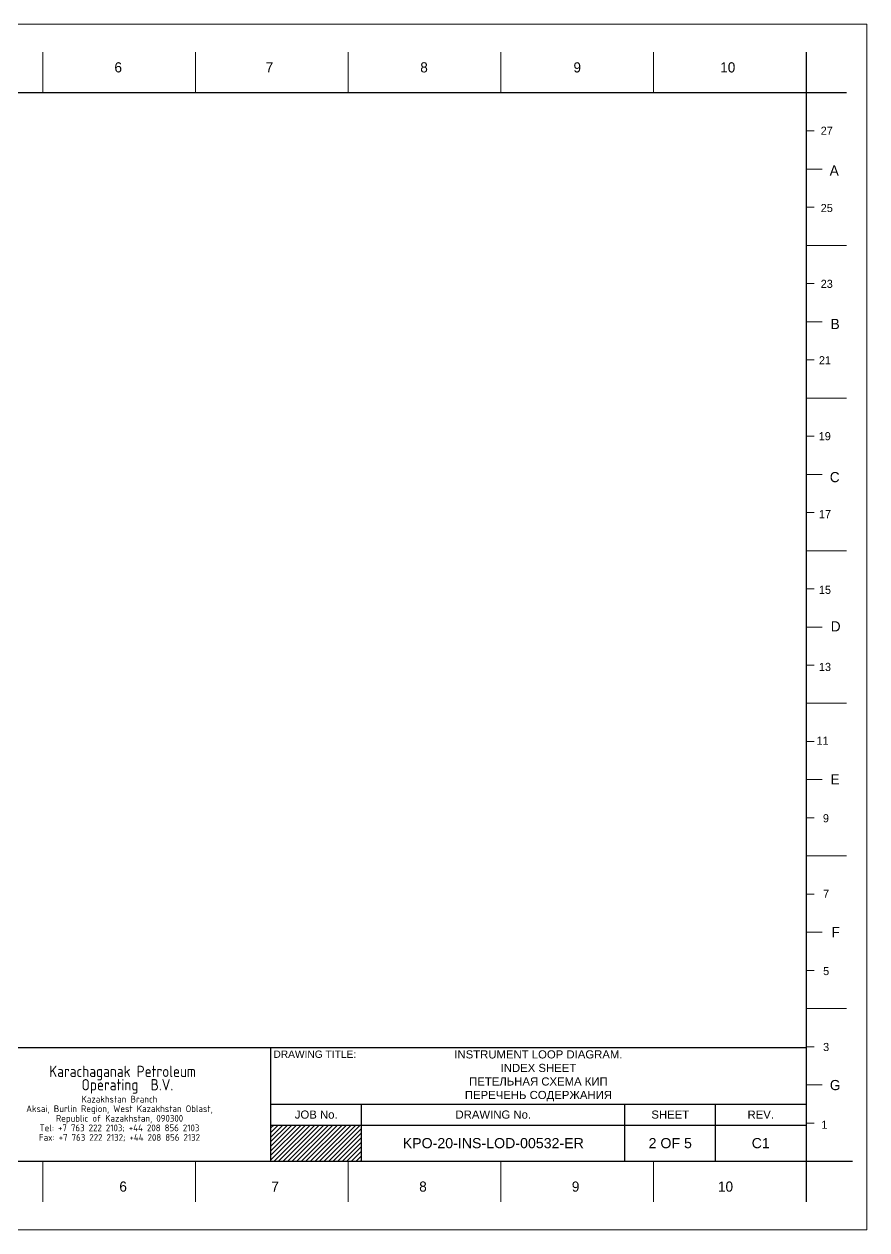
# Model space of a CAD drawing. Header units: millimetres. Extents: x 136827 to 348827, y 2171 to 31871.
# Drawn here: x 201063 to 221827, y 2171 to 31871 of the extents above; entities that cross this region are included whole.
import ezdxf
from ezdxf.enums import TextEntityAlignment as Align

# ---------------------------------------------------------------- set-up
doc = ezdxf.new("R2010")
doc.units = ezdxf.units.MM
doc.layers.add('2-Text', color=7, linetype='Continuous')
for name, color, linetype, lineweight in [('Hatch', 7, 'Continuous', 0), ('Level 1', 7, 'Continuous', 0), ('Text', 7, 'Continuous', 9)]:
    doc.layers.add(name, color=color, linetype=linetype, lineweight=lineweight)
doc.styles.add('01_ГОСТ_ISO', font='arial.ttf', dxfattribs={"height": 2.5})
doc.styles.add('Style-STANDARD', font='STANDARD.shx')
doc.styles.add('Styledgn001', font='dgn001.shx')

# ---------------------------------------------------------------- blocks, each defined once
blk = doc.blocks.new('STAMP1')
at = {"layer": 'Text', "attachment_point": 5, "style": '01_ГОСТ_ISO'}
for s, insert, char_height, width, rotation in [('KPO-20-INS-LOD-00532-ER', (137704, 27621), 300, 8499.86, 90.0045), ('{\\C0;C1}', (176212, 4306), 250, 2229.93, 0.0045)]:
    blk.add_mtext(s, dxfattribs=dict(at, insert=insert, char_height=char_height, width=width, rotation=rotation))
at = {"layer": 'Text', "color": 1, "insert": (169622, 4306), "char_height": 250, "width": 6490.07, "attachment_point": 5, "rotation": 0.0045, "style": '01_ГОСТ_ISO'}
blk.add_mtext('{\\C256;KPO-20-INS-LOD-00532-ER}', dxfattribs=at)

msp = doc.modelspace()

# ---------------------------------------------------------------- hatches: boundary and pattern name
at = {"layer": 'Hatch', "lineweight": 0, "transparency": 33554687}
h = msp.add_hatch(dxfattribs=at)
h.set_pattern_fill('ANSI31', color=256, scale=25)
h.set_pattern_definition([(45, (56097.07, -144118.68), (-56.1266, 56.1266), [])])
h.paths.add_polyline_path([(209377, 3861), (209377, 4751), (207142, 4751), (207142, 3861)])

# ---------------------------------------------------------------- linework, layer by layer
at = {"layer": 'Level 1', "color": 7, "linetype": 'Continuous', "lineweight": 0}
for p, q in [((201527, 30181), (201527, 31181)), ((205287, 30181), (205287, 31181)), ((209047, 30181), (209047, 31181)), ((212807, 30181), (212807, 31181)), ((216567, 30181), (216567, 31181)), ((220327, 29241), (220527, 29241)), ((220327, 28301), (220727, 28301)), ((220327, 27361), (220527, 27361)), ((220327, 26421), (221327, 26421)), ((220327, 25481), (220527, 25481)), ((220327, 24541), (220727, 24541)), ((220327, 23601), (220527, 23601)), ((220327, 22661), (221327, 22661)), ((220327, 21721), (220527, 21721)), ((220327, 20781), (220727, 20781)), ((220327, 19841), (220527, 19841)), ((220327, 18901), (221327, 18901)), ((220327, 17961), (220527, 17961)), ((220327, 17021), (220727, 17021)), ((220327, 16081), (220527, 16081)), ((220327, 15141), (221327, 15141)), ((220327, 14201), (220527, 14201)), ((220327, 13261), (220727, 13261)), ((220327, 12321), (220527, 12321)), ((220327, 11381), (221327, 11381)), ((220327, 10441), (220527, 10441)), ((220327, 9501), (220727, 9501)), ((220327, 8561), (220527, 8561)), ((220327, 7621), (221327, 7621)), ((220327, 6681), (220527, 6681)), ((220327, 5741), (220727, 5741)), ((220327, 4801), (220527, 4801)), ((201527, 3861), (201527, 2861)), ((205287, 3861), (205287, 2861)), ((209047, 3861), (209047, 2861)), ((212807, 3861), (212807, 2861)), ((216567, 3861), (216567, 2861)), ((220327, 3861), (220327, 2861))]:
    msp.add_line(p, q, dxfattribs=at)
at = {"layer": 'Level 1', "color": 7, "linetype": 'Continuous', "lineweight": 30}
for p, q in [((220327, 31181), (220327, 2861)), ((221327, 30181), (182727, 30181)), ((182727, 6661), (220327, 6661)), ((207142, 3861), (207142, 6661)), ((207142, 5269), (220327, 5269)), ((209377, 3861), (209377, 5269)), ((215867, 3861), (215867, 5269)), ((218097, 3861), (218097, 5269)), ((207146, 4751), (220327, 4751)), ((182727, 3861), (221471, 3861))]:
    msp.add_line(p, q, dxfattribs=at)
at = {"layer": 'Level 1', "color": 126, "linetype": 'Continuous', "lineweight": 0, "true_color": 0x006969, "flags": 128}
msp.add_lwpolyline([(179827, 31871), (221827, 31871), (221827, 2171), (179827, 2171), (179827, 31871)], dxfattribs=at)

# ---------------------------------------------------------------- block references
at = {"layer": '2-Text'}
msp.add_blockref('STAMP1', (43000, 0), dxfattribs=at)

# ---------------------------------------------------------------- texts
at = {"layer": 'Level 1', "color": 7, "linetype": 'Continuous', "lineweight": 0, "style": 'Style-STANDARD', "width": 0.9}
for s, p in [('Karachaganak Petroleum', (203489, 6076)), ('Operating  B.V.', (203607, 5747))]:
    msp.add_text(s, height=277.42, dxfattribs=at).set_placement(p, align=Align.MIDDLE_CENTER)
at = {"layer": 'Level 1', "color": 7, "linetype": 'Continuous', "lineweight": 30, "line_spacing_factor": 0.8, "style": 'Styledgn001'}
for s, insert, char_height, attachment_point in [('{\\Fdgn000|c0;6}', (203288, 30931), 250, 1), ('{\\Fdgn000|c0;7}', (207014, 30931), 250, 1), ('{\\Fdgn000|c0;8}', (210823, 30931), 250, 1), ('{\\Fdgn000|c0;9}', (214598, 30931), 250, 1), ('{\\Fdgn000|c0;10}', (218213, 30931), 250, 1), ('{\\Fdgn000|c0;27}', (220838, 29245), 200, 5), ('{\\Fdgn000|c0;A}', (221022, 28266), 250, 5), ('{\\Fdgn000|c0;25}', (220838, 27340), 200, 5), ('{\\Fdgn000|c0;23}', (220838, 25472), 200, 5), ('{\\Fdgn000|c0;B}', (221046, 24485), 250, 5), ('{\\Fdgn000|c0;21}', (220794, 23592), 200, 5), ('{\\Fdgn000|c0;19}', (220789, 21720), 200, 5), ('{\\Fdgn000|c0;C}', (221034, 20711), 250, 5), ('{\\Fdgn000|c0;17}', (220795, 19801), 200, 5), ('{\\Fdgn000|c0;15}', (220794, 17935), 200, 5), ('{\\Fdgn000|c0;D}', (221058, 17036), 250, 5), ('{\\Fdgn000|c0;13}', (220794, 16036), 200, 5), ('{\\Fdgn000|c0;11}', (220736, 14221), 200, 5), ('{\\Fdgn000|c0;E}', (221045, 13267), 250, 5), ('{\\Fdgn000|c0;9}', (220818, 12309), 200, 5), ('{\\Fdgn000|c0;7}', (220823, 10451), 200, 5), ('{\\Fdgn000|c0;F}', (221057, 9506), 250, 5), ('{\\Fdgn000|c0;5}', (220823, 8545), 200, 5), ('{\\Fdgn000|c0;3}', (220823, 6675), 200, 5), ('{\\Fdgn000|c0;G}', (221045, 5737), 250, 5), ('{\\Fdgn000|c0;1}', (220779, 4762), 200, 5), ('{\\Fdgn000|c0;6}', (203409, 3236), 250, 4), ('{\\Fdgn000|c0;7}', (207154, 3236), 250, 4), ('{\\Fdgn000|c0;8}', (210797, 3236), 250, 4), ('{\\Fdgn000|c0;9}', (214557, 3236), 250, 4), ('{\\Fdgn000|c0;10}', (218158, 3236), 250, 4)]:
    msp.add_mtext(s, dxfattribs=dict(at, insert=insert, char_height=char_height, attachment_point=attachment_point))
at = {"layer": 'Level 1', "color": 7, "linetype": 'Continuous', "lineweight": 0, "insert": (203413, 4913), "char_height": 166.46, "attachment_point": 5, "line_spacing_factor": 0.848702, "style": 'Style-STANDARD'}
msp.add_mtext('Kazakhstan Branch\\PAksai, Burlin Region, West Kazakhstan Oblast,\\PRepublic of Kazakhstan, 090300\\PTel: +7 763 222 2103; +44 208 856 2103\\PFax: +7 763 222 2132; +44 208 856 2132\\P', dxfattribs=at)
at = {"layer": 'Text', "attachment_point": 5, "rotation": 0.0045, "style": '01_ГОСТ_ISO'}
for s, insert, char_height, width in [('{\\fArial|b0|i0|c0|p34;\\C0;DRAWING TITLE:}', (208224, 6497), 180, 2306.07), ('\\pxqc;{\\C0;INSTRUMENT LOOP DIAGRAM.\\PINDEX SHEET \\PПЕТЕЛЬНАЯ СХЕМА КИП\\PПЕРЕЧЕНЬ СОДЕРЖАНИЯ}', (213734, 5965), 200, 13184.89), ('{\\fArial|b0|i0|c0|p34;\\C0;JOB No.}', (208259, 5010), 200, 2234.96), ('{\\fArial|b0|i0|c0|p34;\\C0;DRAWING No.}', (212622, 5010), 200, 6490.04), ('{\\fArial|b0|i0|c0|p34;\\C0;SHEET}', (216982, 5010), 200, 2230.04), ('{\\fArial|b0|i0|c0|p34;\\C0;REV.}', (219212, 5010), 200, 2230.04), ('{\\C0;2 OF 5}', (216982, 4306), 250, 2229.93)]:
    msp.add_mtext(s, dxfattribs=dict(at, insert=insert, char_height=char_height, width=width))

doc.saveas('drawing.dxf')
